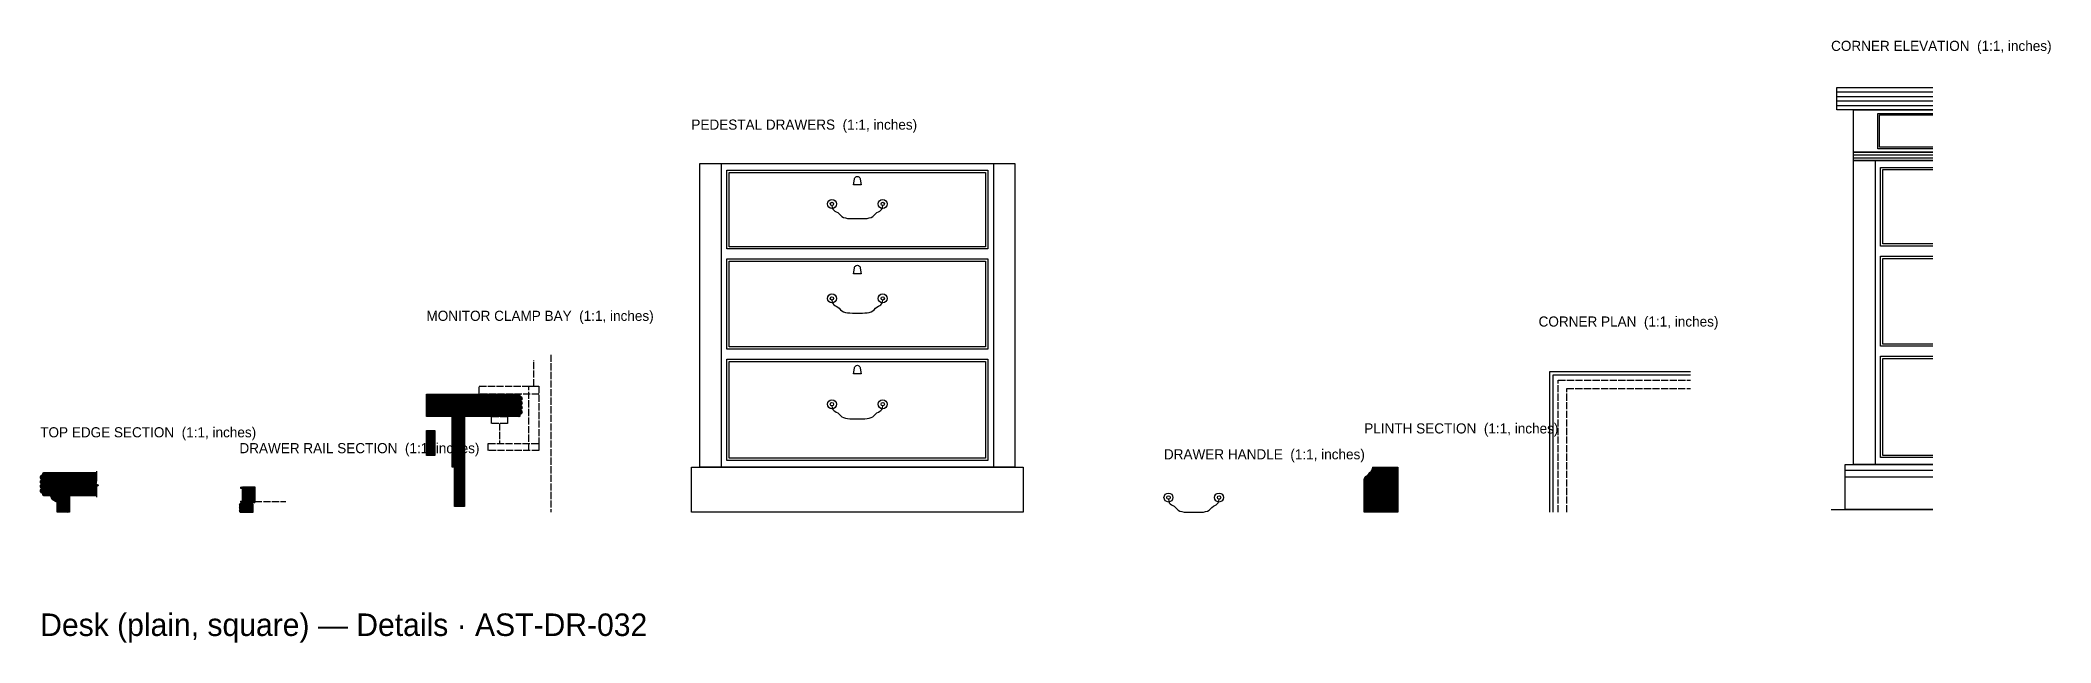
# Model space of a CAD drawing. Header units: inches. Extents: x 0 to 141, y -9 to 33.
import ezdxf

# ---------------------------------------------------------------- set-up
doc = ezdxf.new("R2010")
doc.units = ezdxf.units.IN
doc.header["$MEASUREMENT"] = 0
doc.linetypes.add('DASHED', pattern=[0.6, 0.5, -0.1])
for name, color, linetype in [('Corner elevation', 7, 'Continuous'), ('Corner plan', 7, 'Continuous'), ('Drawer handle', 7, 'Continuous'), ('Drawer rail section', 7, 'Continuous'), ('Drawer rail section hatch', 8, 'Continuous'), ('Monitor clamp bay', 7, 'Continuous'), ('Monitor clamp bay hatch', 8, 'Continuous'), ('Pedestal drawers', 7, 'Continuous'), ('Plinth section', 7, 'Continuous'), ('Plinth section hatch', 8, 'Continuous'), ('Top edge section', 7, 'Continuous'), ('Top edge section hatch', 8, 'Continuous')]:
    doc.layers.add(name, color=color, linetype=linetype)

msp = doc.modelspace()

# ---------------------------------------------------------------- hatches: boundary and pattern name
at = {"layer": 'Drawer rail section hatch'}
h = msp.add_hatch(dxfattribs=at)
h.set_pattern_fill('ANSI31', scale=0.1574803)
h.paths.add_polyline_path([(14.15, 1.77), (15.02, 1.77), (15.02, 0.67), (14.15, 0.67), (14.15, 1.77)])
h = msp.add_hatch(dxfattribs=at)
h.set_pattern_fill('ANSI31', scale=0.1574803)
h.paths.add_polyline_path([(14.04, 0.59), (14.02, 0.59), (14.01, 0.59), (14, 0.58), (13.99, 0.58), (13.98, 0.57), (13.97, 0.56), (13.96, 0.55), (13.95, 0.54), (13.94, 0.53), (13.94, 0.52), (13.94, 0.5), (13.94, 0.49), (13.94, 0.48), (13.94, 0.47), (13.94, 0.45), (13.95, 0.44), (13.96, 0.43), (13.97, 0.42), (13.98, 0.41), (13.99, 0.41), (14, 0.4), (14.01, 0.4), (14.02, 0.39), (14.04, 0.39), (14.02, 0.39), (14.01, 0.39), (14, 0.39), (13.99, 0.38), (13.98, 0.37), (13.97, 0.36), (13.96, 0.36), (13.95, 0.34), (13.94, 0.33), (13.94, 0.32), (13.94, 0.31), (13.94, 0.3), (13.94, 0.28), (13.94, 0.27), (13.94, 0.26), (13.95, 0.25), (13.96, 0.24), (13.97, 0.23), (13.98, 0.22), (13.99, 0.21), (14, 0.2), (14.01, 0.2), (14.02, 0.2), (14.04, 0.2), (14.02, 0.2), (14.01, 0.19), (14, 0.19), (13.99, 0.18), (13.98, 0.18), (13.97, 0.17), (13.96, 0.16), (13.95, 0.15), (13.94, 0.14), (13.94, 0.12), (13.94, 0.11), (13.94, 0.1), (13.94, 0.09), (13.94, 0.07), (13.94, 0.06), (13.95, 0.05), (13.96, 0.04), (13.97, 0.03), (13.98, 0.02), (13.99, 0.01), (14, 0.01), (14.01, 0), (14.02, 0), (14.04, 0), (14.9, 0), (14.9, 0.59), (14.04, 0.59)])
at = {"layer": 'Monitor clamp bay hatch'}
h = msp.add_hatch(dxfattribs=at)
h.set_pattern_fill('ANSI31', scale=0.1574803)
h.paths.add_polyline_path([(27.03, 8.27), (33.56, 8.27), (33.56, 8.11), (33.58, 8.11), (33.6, 8.1), (33.62, 8.1), (33.64, 8.09), (33.66, 8.08), (33.67, 8.06), (33.69, 8.05), (33.7, 8.03), (33.71, 8.01), (33.72, 7.99), (33.72, 7.97), (33.72, 7.95), (33.72, 7.93), (33.72, 7.91), (33.71, 7.89), (33.7, 7.87), (33.69, 7.86), (33.67, 7.84), (33.66, 7.83), (33.64, 7.82), (33.62, 7.81), (33.6, 7.8), (33.58, 7.8), (33.56, 7.8), (33.58, 7.79), (33.6, 7.79), (33.62, 7.78), (33.64, 7.77), (33.66, 7.76), (33.67, 7.75), (33.69, 7.73), (33.7, 7.72), (33.71, 7.7), (33.72, 7.68), (33.72, 7.66), (33.72, 7.64), (33.72, 7.62), (33.72, 7.6), (33.71, 7.58), (33.7, 7.56), (33.69, 7.54), (33.67, 7.53), (33.66, 7.51), (33.64, 7.5), (33.62, 7.49), (33.6, 7.49), (33.58, 7.48), (33.56, 7.48), (33.58, 7.48), (33.6, 7.47), (33.62, 7.47), (33.64, 7.46), (33.66, 7.45), (33.67, 7.43), (33.69, 7.42), (33.7, 7.4), (33.71, 7.38), (33.72, 7.36), (33.72, 7.34), (33.72, 7.32), (33.72, 7.3), (33.72, 7.28), (33.71, 7.26), (33.7, 7.24), (33.69, 7.23), (33.67, 7.21), (33.66, 7.2), (33.64, 7.19), (33.62, 7.18), (33.6, 7.17), (33.58, 7.17), (33.56, 7.17), (33.58, 7.16), (33.6, 7.16), (33.62, 7.15), (33.64, 7.14), (33.66, 7.13), (33.67, 7.12), (33.69, 7.1), (33.7, 7.09), (33.71, 7.07), (33.72, 7.05), (33.72, 7.03), (33.72, 7.01), (33.72, 6.99), (33.72, 6.97), (33.71, 6.95), (33.7, 6.93), (33.69, 6.91), (33.67, 6.9), (33.66, 6.88), (33.64, 6.87), (33.62, 6.86), (33.6, 6.86), (33.58, 6.85), (33.56, 6.85), (33.56, 6.69), (27.03, 6.69), (27.03, 8.27)])
h = msp.add_hatch(dxfattribs=at)
h.set_pattern_fill('ANSI31', scale=0.1574803)
h.paths.add_polyline_path([(27.03, 5.71), (27.62, 5.71), (27.62, 3.98), (27.03, 3.98), (27.03, 5.71)])
h = msp.add_hatch(dxfattribs=at)
h.set_pattern_fill('ANSI31', scale=0.1574803)
h.paths.add_polyline_path([(28.84, 6.69), (29.7, 6.69), (29.7, 3.15), (28.84, 3.15), (28.84, 6.69)])
h = msp.add_hatch(dxfattribs=at)
h.set_pattern_fill('ANSI31', scale=0.1574803)
h.paths.add_polyline_path([(29, 3.15), (29.7, 3.15), (29.7, 0.39), (29, 0.39), (29, 3.15)])
at = {"layer": 'Plinth section hatch'}
h = msp.add_hatch(dxfattribs=at)
h.set_pattern_fill('ANSI31', scale=0.1574803)
h.paths.add_polyline_path([(93.25, 3.15), (95.02, 3.15), (95.02, 0), (92.66, 0), (92.66, 2.28), (92.67, 2.36), (92.7, 2.42), (92.79, 2.51), (92.89, 2.58), (92.97, 2.68), (93.05, 2.77), (93.14, 2.85), (93.22, 2.97), (93.24, 3.05), (93.25, 3.15)])
at = {"layer": 'Top edge section hatch'}
h = msp.add_hatch(dxfattribs=at)
h.set_pattern_fill('ANSI31', scale=0.15748)
h.paths.add_polyline_path([(3.94, 2.76), (0.24, 2.76), (0.2, 2.75), (0.18, 2.74), (0.16, 2.71), (0.16, 2.68), (0.16, 2.6), (0.14, 2.6), (0.12, 2.59), (0.1, 2.59), (0.08, 2.58), (0.06, 2.57), (0.05, 2.55), (0.03, 2.54), (0.02, 2.52), (0.01, 2.5), (0.01, 2.48), (0, 2.46), (0, 2.44), (0, 2.42), (0.01, 2.4), (0.01, 2.38), (0.02, 2.36), (0.03, 2.35), (0.05, 2.33), (0.06, 2.32), (0.08, 2.3), (0.1, 2.3), (0.12, 2.29), (0.14, 2.28), (0.16, 2.28), (0.14, 2.28), (0.12, 2.28), (0.1, 2.27), (0.08, 2.26), (0.06, 2.25), (0.05, 2.24), (0.03, 2.22), (0.02, 2.2), (0.01, 2.19), (0.01, 2.17), (0, 2.15), (0, 2.13), (0, 2.11), (0.01, 2.09), (0.01, 2.07), (0.02, 2.05), (0.03, 2.03), (0.05, 2.01), (0.06, 2), (0.08, 1.99), (0.1, 1.98), (0.12, 1.97), (0.14, 1.97), (0.16, 1.97), (0.14, 1.97), (0.12, 1.96), (0.1, 1.96), (0.08, 1.95), (0.06, 1.94), (0.05, 1.92), (0.03, 1.91), (0.02, 1.89), (0.01, 1.87), (0.01, 1.85), (0, 1.83), (0, 1.81), (0, 1.79), (0.01, 1.77), (0.01, 1.75), (0.02, 1.73), (0.03, 1.72), (0.05, 1.7), (0.06, 1.69), (0.08, 1.67), (0.1, 1.67), (0.12, 1.66), (0.14, 1.65), (0.16, 1.65), (0.14, 1.65), (0.12, 1.65), (0.1, 1.64), (0.08, 1.63), (0.06, 1.62), (0.05, 1.61), (0.03, 1.59), (0.02, 1.57), (0.01, 1.56), (0.01, 1.54), (0, 1.52), (0, 1.5), (0, 1.48), (0.01, 1.46), (0.01, 1.44), (0.02, 1.42), (0.03, 1.4), (0.05, 1.38), (0.06, 1.37), (0.08, 1.36), (0.1, 1.35), (0.12, 1.34), (0.14, 1.34), (0.16, 1.34), (0.16, 1.26), (0.16, 1.23), (0.18, 1.2), (0.2, 1.19), (0.24, 1.18), (3.94, 1.18)])
h = msp.add_hatch(dxfattribs=at)
h.set_pattern_fill('ANSI31', scale=0.15748)
h.paths.add_polyline_path([(0.71, 1.18), (1.18, 1.18), (1.18, 0.71), (1.02, 0.77), (0.89, 0.87), (0.78, 1), (0.71, 1.18)])
h = msp.add_hatch(dxfattribs=at)
h.set_pattern_fill('ANSI31', scale=0.15748)
h.paths.add_polyline_path([(1.18, 1.18), (2.05, 1.18), (2.05, 0), (1.18, 0), (1.18, 1.18)])

# ---------------------------------------------------------------- linework, layer by layer
at = {"layer": 'Corner elevation'}
msp.add_line((125.33, 0.2), (132.46, 0.2), dxfattribs=at)
for points in [[(125.73, 29.72), (132.46, 29.72)], [(132.46, 28.15), (125.73, 28.15), (125.73, 29.72)], [(125.73, 29.41), (132.46, 29.41)], [(125.73, 29.09), (132.46, 29.09)], [(125.73, 28.78), (132.46, 28.78)], [(125.73, 28.46), (132.46, 28.46)], [(126.91, 28.15), (132.46, 28.15)], [(132.46, 25.2), (126.91, 25.2), (126.91, 28.15)], [(128.6, 27.91), (132.46, 27.91)], [(132.46, 25.43), (128.6, 25.43), (128.6, 27.91)], [(128.72, 27.8), (132.46, 27.8)], [(132.46, 25.55), (128.72, 25.55), (128.72, 27.8)], [(126.91, 25.2), (132.46, 25.2)], [(132.46, 24.61), (126.91, 24.61), (126.91, 25.2)], [(126.91, 25), (132.46, 25)], [(126.91, 24.8), (132.46, 24.8)], [(126.91, 24.61), (132.46, 24.61)], [(132.46, 3.35), (126.91, 3.35), (126.91, 24.61)], [(128.41, 24.61), (128.41, 3.35)], [(128.8, 24.13), (132.46, 24.13)], [(132.46, 18.62), (128.8, 18.62), (128.8, 24.13)], [(128.96, 23.98), (132.46, 23.98)], [(132.46, 18.78), (128.96, 18.78), (128.96, 23.98)], [(128.8, 17.91), (132.46, 17.91)], [(132.46, 11.61), (128.8, 11.61), (128.8, 17.91)], [(128.96, 17.76), (132.46, 17.76)], [(132.46, 11.77), (128.96, 11.77), (128.96, 17.76)], [(128.8, 10.91), (132.46, 10.91)], [(132.46, 3.82), (128.8, 3.82), (128.8, 10.91)], [(128.96, 10.75), (132.46, 10.75)], [(132.46, 3.98), (128.96, 3.98), (128.96, 10.75)], [(126.32, 3.35), (132.46, 3.35)], [(132.46, 0.2), (126.32, 0.2), (126.32, 3.35)], [(126.32, 2.95), (132.46, 2.95)], [(126.32, 2.48), (132.46, 2.48)]]:
    msp.add_lwpolyline(points, dxfattribs=at)
at = {"layer": 'Corner plan'}
for points in [[(105.65, 9.84), (115.49, 9.84)], [(105.65, 0), (105.65, 9.84)], [(105.89, 9.61), (115.49, 9.61)], [(105.89, 0), (105.89, 9.61)]]:
    msp.add_lwpolyline(points, dxfattribs=at)
at = {"layer": 'Corner plan', "linetype": 'DASHED'}
for points in [[(106.24, 9.25), (115.49, 9.25)], [(106.24, 0), (106.24, 9.25)], [(106.83, 8.66), (115.49, 8.66)], [(106.83, 0), (106.83, 8.66)]]:
    msp.add_lwpolyline(points, dxfattribs=at)
at = {"layer": 'Drawer handle'}
for centre, radius in [((78.96, 1.03), 0.315), ((78.96, 1.03), 0.118), ((82.5, 1.03), 0.315), ((82.5, 1.03), 0.118)]:
    msp.add_circle(centre, radius, dxfattribs=at)
for points in [[(78.96, 0.91), (78.96, 0.47), (79.31, 0.55), (79.55, 0.24)], [(81.91, 0.24), (82.15, 0.55), (82.5, 0.47), (82.5, 0.91)]]:
    msp.add_open_spline(points, degree=3, dxfattribs=at)
msp.add_open_spline([(79.55, 0.24), (79.78, -0.04), (80.26, 0), (80.73, 0), (81.2, 0), (81.67, -0.04), (81.91, 0.24)], degree=3, knots=[0, 0, 0, 0, 1, 1, 1, 2, 2, 2, 2], dxfattribs=at)
at = {"layer": 'Drawer rail section'}
for points in [[(14.15, 1.77), (15.02, 1.77), (15.02, 0.67), (14.15, 0.67), (14.15, 1.77)], [(14.04, 0), (14.9, 0), (14.9, 0.59), (14.04, 0.59)]]:
    msp.add_lwpolyline(points, dxfattribs=at)
at = {"layer": 'Drawer rail section', "linetype": 'DASHED'}
msp.add_lwpolyline([(15.02, 0.75), (17.19, 0.75)], dxfattribs=at)
at = {"layer": 'Drawer rail section'}
for centre in [(14.09, 1.71), (14.09, 0.73)]:
    msp.add_circle(centre, 0.0591, dxfattribs=at)
for points in [[(14.04, 0.59), (14.02, 0.59), (14, 0.59), (13.99, 0.58), (13.97, 0.57), (13.96, 0.56), (13.95, 0.54), (13.94, 0.53), (13.94, 0.51), (13.94, 0.49), (13.94, 0.47), (13.94, 0.46), (13.95, 0.44), (13.96, 0.43), (13.97, 0.42), (13.99, 0.41), (14, 0.4), (14.02, 0.39), (14.04, 0.39)], [(14.04, 0.39), (14.02, 0.39), (14, 0.39), (13.99, 0.38), (13.97, 0.37), (13.96, 0.36), (13.95, 0.34), (13.94, 0.33), (13.94, 0.31), (13.94, 0.3), (13.94, 0.28), (13.94, 0.26), (13.95, 0.25), (13.96, 0.23), (13.97, 0.22), (13.99, 0.21), (14, 0.2), (14.02, 0.2), (14.04, 0.2)], [(14.04, 0.2), (14.02, 0.2), (14, 0.19), (13.99, 0.18), (13.97, 0.18), (13.96, 0.16), (13.95, 0.15), (13.94, 0.13), (13.94, 0.12), (13.94, 0.1), (13.94, 0.08), (13.94, 0.06), (13.95, 0.05), (13.96, 0.03), (13.97, 0.02), (13.99, 0.01), (14, 0), (14.02, 0), (14.04, 0)]]:
    msp.add_open_spline(points, degree=3, knots=[0, 0, 0, 0, 1, 1, 1, 2, 2, 2, 3, 3, 3, 4, 4, 4, 5, 5, 5, 6, 6, 6, 6], dxfattribs=at)
at = {"layer": 'Monitor clamp bay', "linetype": 'DASHED'}
for p, q in [((34.55, 8.82), (34.55, 10.63)), ((35.73, 11.02), (35.73, 0)), ((32.15, 6.22), (32.15, 4.8))]:
    msp.add_line(p, q, dxfattribs=at)
for points in [[(30.73, 8.82), (34.9, 8.82), (34.9, 8.27), (30.73, 8.27), (30.73, 8.82)], [(34.19, 8.82), (34.9, 8.82), (34.9, 4.33), (34.19, 4.33), (34.19, 8.82)], [(31.59, 6.69), (32.7, 6.69), (32.7, 6.22), (31.59, 6.22), (31.59, 6.69)], [(31.36, 4.8), (34.9, 4.8), (34.9, 4.33), (31.36, 4.33), (31.36, 4.8)]]:
    msp.add_lwpolyline(points, dxfattribs=at)
at = {"layer": 'Monitor clamp bay'}
for points in [[(27.03, 8.27), (33.56, 8.27), (33.56, 8.11)], [(33.56, 6.85), (33.56, 6.69), (27.03, 6.69), (27.03, 8.27)], [(27.03, 5.71), (27.62, 5.71), (27.62, 3.98), (27.03, 3.98), (27.03, 5.71)], [(28.84, 6.69), (29.7, 6.69), (29.7, 3.15), (28.84, 3.15), (28.84, 6.69)], [(29, 3.15), (29.7, 3.15), (29.7, 0.39), (29, 0.39), (29, 3.15)]]:
    msp.add_lwpolyline(points, dxfattribs=at)
for points in [[(33.56, 8.11), (33.59, 8.11), (33.62, 8.1), (33.64, 8.09), (33.67, 8.08), (33.69, 8.06), (33.7, 8.03), (33.71, 8.01), (33.72, 7.98), (33.72, 7.95), (33.72, 7.93), (33.71, 7.9), (33.7, 7.87), (33.69, 7.85), (33.67, 7.83), (33.64, 7.82), (33.62, 7.8), (33.59, 7.8), (33.56, 7.8)], [(33.56, 7.8), (33.59, 7.8), (33.62, 7.79), (33.64, 7.77), (33.67, 7.76), (33.69, 7.74), (33.7, 7.72), (33.71, 7.69), (33.72, 7.67), (33.72, 7.64), (33.72, 7.61), (33.71, 7.58), (33.7, 7.56), (33.69, 7.54), (33.67, 7.52), (33.64, 7.5), (33.62, 7.49), (33.59, 7.48), (33.56, 7.48)], [(33.56, 7.48), (33.59, 7.48), (33.62, 7.47), (33.64, 7.46), (33.67, 7.45), (33.69, 7.43), (33.7, 7.4), (33.71, 7.38), (33.72, 7.35), (33.72, 7.32), (33.72, 7.3), (33.71, 7.27), (33.7, 7.24), (33.69, 7.22), (33.67, 7.2), (33.64, 7.19), (33.62, 7.17), (33.59, 7.17), (33.56, 7.17)], [(33.56, 7.17), (33.59, 7.17), (33.62, 7.16), (33.64, 7.14), (33.67, 7.13), (33.69, 7.11), (33.7, 7.09), (33.71, 7.06), (33.72, 7.04), (33.72, 7.01), (33.72, 6.98), (33.71, 6.95), (33.7, 6.93), (33.69, 6.91), (33.67, 6.89), (33.64, 6.87), (33.62, 6.86), (33.59, 6.85), (33.56, 6.85)]]:
    msp.add_open_spline(points, degree=3, knots=[0, 0, 0, 0, 1, 1, 1, 2, 2, 2, 3, 3, 3, 4, 4, 4, 5, 5, 5, 6, 6, 6, 6], dxfattribs=at)
at = {"layer": 'Pedestal drawers'}
for p, q in [((47.66, 24.41), (47.66, 3.15)), ((66.71, 24.41), (66.71, 3.15))]:
    msp.add_line(p, q, dxfattribs=at)
for points in [[(46.16, 24.41), (68.21, 24.41), (68.21, 3.15), (46.16, 3.15), (46.16, 24.41)], [(48.05, 23.94), (66.32, 23.94), (66.32, 18.43), (48.05, 18.43), (48.05, 23.94)], [(48.21, 23.78), (66.16, 23.78), (66.16, 18.58), (48.21, 18.58), (48.21, 23.78)], [(57.38, 23.31), (57.46, 22.91), (56.91, 22.91), (56.99, 23.31)], [(48.05, 17.72), (66.32, 17.72), (66.32, 11.42), (48.05, 11.42), (48.05, 17.72)], [(48.21, 17.56), (66.16, 17.56), (66.16, 11.57), (48.21, 11.57), (48.21, 17.56)], [(57.38, 17.09), (57.46, 16.69), (56.91, 16.69), (56.99, 17.09)], [(48.05, 10.71), (66.32, 10.71), (66.32, 3.62), (48.05, 3.62), (48.05, 10.71)], [(48.21, 10.55), (66.16, 10.55), (66.16, 3.78), (48.21, 3.78), (48.21, 10.55)], [(57.38, 10.08), (57.46, 9.69), (56.91, 9.69), (56.99, 10.08)], [(45.57, 3.15), (68.8, 3.15), (68.8, 0), (45.57, 0), (45.57, 3.15)]]:
    msp.add_lwpolyline(points, dxfattribs=at)
for centre, radius in [((55.41, 21.57), 0.315), ((55.41, 21.57), 0.118), ((58.96, 21.57), 0.315), ((58.96, 21.57), 0.118), ((55.41, 14.96), 0.315), ((55.41, 14.96), 0.118), ((58.96, 14.96), 0.315), ((58.96, 14.96), 0.118), ((55.41, 7.56), 0.315), ((55.41, 7.56), 0.118), ((58.96, 7.56), 0.315), ((58.96, 7.56), 0.118)]:
    msp.add_circle(centre, radius, dxfattribs=at)
for points, knots in [([(56.99, 23.31), (56.99, 23.34), (57, 23.38), (57.01, 23.41), (57.03, 23.44), (57.06, 23.46), (57.09, 23.48), (57.12, 23.49), (57.15, 23.5), (57.19, 23.5), (57.22, 23.5), (57.25, 23.49), (57.28, 23.48), (57.31, 23.46), (57.34, 23.44), (57.36, 23.41), (57.37, 23.38), (57.38, 23.34), (57.38, 23.31)], [0, 0, 0, 0, 1, 1, 1, 2, 2, 2, 3, 3, 3, 4, 4, 4, 5, 5, 5, 6, 6, 6, 6]), ([(56, 20.79), (56.24, 20.51), (56.71, 20.55), (57.19, 20.55), (57.66, 20.55), (58.13, 20.51), (58.37, 20.79)], [0, 0, 0, 0, 1, 1, 1, 2, 2, 2, 2]), ([(56.99, 17.09), (56.99, 17.12), (57, 17.16), (57.01, 17.19), (57.03, 17.21), (57.06, 17.24), (57.09, 17.26), (57.12, 17.27), (57.15, 17.28), (57.19, 17.28), (57.22, 17.28), (57.25, 17.27), (57.28, 17.26), (57.31, 17.24), (57.34, 17.21), (57.36, 17.19), (57.37, 17.16), (57.38, 17.12), (57.38, 17.09)], [0, 0, 0, 0, 1, 1, 1, 2, 2, 2, 3, 3, 3, 4, 4, 4, 5, 5, 5, 6, 6, 6, 6]), ([(56, 14.17), (56.24, 13.9), (56.71, 13.94), (57.19, 13.94), (57.66, 13.94), (58.13, 13.9), (58.37, 14.17)], [0, 0, 0, 0, 1, 1, 1, 2, 2, 2, 2]), ([(56.99, 10.08), (56.99, 10.11), (57, 10.15), (57.01, 10.18), (57.03, 10.21), (57.06, 10.23), (57.09, 10.25), (57.12, 10.27), (57.15, 10.28), (57.19, 10.28), (57.22, 10.28), (57.25, 10.27), (57.28, 10.25), (57.31, 10.23), (57.34, 10.21), (57.36, 10.18), (57.37, 10.15), (57.38, 10.11), (57.38, 10.08)], [0, 0, 0, 0, 1, 1, 1, 2, 2, 2, 3, 3, 3, 4, 4, 4, 5, 5, 5, 6, 6, 6, 6]), ([(56, 6.77), (56.24, 6.5), (56.71, 6.54), (57.19, 6.54), (57.66, 6.54), (58.13, 6.5), (58.37, 6.77)], [0, 0, 0, 0, 1, 1, 1, 2, 2, 2, 2])]:
    msp.add_open_spline(points, degree=3, knots=knots, dxfattribs=at)
for points in [[(55.41, 21.46), (55.41, 21.02), (55.77, 21.1), (56, 20.79)], [(58.37, 20.79), (58.6, 21.1), (58.96, 21.02), (58.96, 21.46)], [(55.41, 14.84), (55.41, 14.41), (55.77, 14.49), (56, 14.17)], [(58.37, 14.17), (58.6, 14.49), (58.96, 14.41), (58.96, 14.84)], [(55.41, 7.44), (55.41, 7.01), (55.77, 7.09), (56, 6.77)], [(58.37, 6.77), (58.6, 7.09), (58.96, 7.01), (58.96, 7.44)]]:
    msp.add_open_spline(points, degree=3, dxfattribs=at)
at = {"layer": 'Plinth section'}
msp.add_lwpolyline([(93.25, 3.15), (95.02, 3.15), (95.02, 0), (92.66, 0), (92.66, 2.28)], dxfattribs=at)
msp.add_open_spline([(92.66, 2.28), (92.66, 2.52), (92.89, 2.52), (92.97, 2.68), (93.05, 2.83), (93.25, 2.83), (93.25, 3.15)], degree=3, knots=[0, 0, 0, 0, 1, 1, 1, 2, 2, 2, 2], dxfattribs=at)
at = {"layer": 'Top edge section'}
for points in [[(3.94, 2.87), (3.94, 2.17), (3.78, 2.05), (4.09, 1.89), (3.94, 1.77), (3.94, 1.06)], [(0.16, 2.68), (0.16, 2.6)], [(3.94, 2.76), (0.24, 2.76)], [(0.16, 1.34), (0.16, 1.26)], [(0.24, 1.18), (3.94, 1.18)], [(0.71, 1.18), (1.18, 1.18), (1.18, 0.71)], [(1.18, 1.18), (2.05, 1.18), (2.05, 0), (1.18, 0), (1.18, 1.18)]]:
    msp.add_lwpolyline(points, dxfattribs=at)
for points in [[(0.16, 2.6), (0.13, 2.6), (0.1, 2.59), (0.08, 2.58), (0.05, 2.56), (0.03, 2.54), (0.02, 2.52), (0.01, 2.5), (0, 2.47), (0, 2.44), (0, 2.41), (0.01, 2.39), (0.02, 2.36), (0.03, 2.34), (0.05, 2.32), (0.08, 2.3), (0.1, 2.29), (0.13, 2.28), (0.16, 2.28)], [(0.16, 2.28), (0.13, 2.28), (0.1, 2.28), (0.08, 2.26), (0.05, 2.25), (0.03, 2.23), (0.02, 2.2), (0.01, 2.18), (0, 2.15), (0, 2.13), (0, 2.1), (0.01, 2.07), (0.02, 2.05), (0.03, 2.02), (0.05, 2), (0.08, 1.99), (0.1, 1.98), (0.13, 1.97), (0.16, 1.97)], [(0.16, 1.97), (0.13, 1.97), (0.1, 1.96), (0.08, 1.95), (0.05, 1.93), (0.03, 1.91), (0.02, 1.89), (0.01, 1.87), (0, 1.84), (0, 1.81), (0, 1.78), (0.01, 1.76), (0.02, 1.73), (0.03, 1.71), (0.05, 1.69), (0.08, 1.67), (0.1, 1.66), (0.13, 1.65), (0.16, 1.65)], [(0.16, 1.65), (0.13, 1.65), (0.1, 1.65), (0.08, 1.63), (0.05, 1.62), (0.03, 1.6), (0.02, 1.57), (0.01, 1.55), (0, 1.52), (0, 1.5), (0, 1.47), (0.01, 1.44), (0.02, 1.42), (0.03, 1.39), (0.05, 1.37), (0.08, 1.36), (0.1, 1.35), (0.13, 1.34), (0.16, 1.34)]]:
    msp.add_open_spline(points, degree=3, knots=[0, 0, 0, 0, 1, 1, 1, 2, 2, 2, 3, 3, 3, 4, 4, 4, 5, 5, 5, 6, 6, 6, 6], dxfattribs=at)
for points in [[(0.24, 2.76), (0.18, 2.76), (0.16, 2.73), (0.16, 2.68)], [(0.16, 1.26), (0.16, 1.21), (0.18, 1.18), (0.24, 1.18)], [(1.18, 0.71), (0.94, 0.76), (0.79, 0.92), (0.71, 1.18)]]:
    msp.add_open_spline(points, degree=3, dxfattribs=at)

# ---------------------------------------------------------------- texts
at = {"layer": 'LABELS'}
for s, height, p in [('CORNER ELEVATION  (1:1, inches)', 0.7087, (125.33, 32.28)), ('PEDESTAL DRAWERS  (1:1, inches)', 0.7087, (45.57, 26.77)), ('MONITOR CLAMP BAY  (1:1, inches)', 0.7087, (27.03, 13.39)), ('CORNER PLAN  (1:1, inches)', 0.7087, (104.86, 12.99)), ('TOP EDGE SECTION  (1:1, inches)', 0.7087, (0, 5.24)), ('PLINTH SECTION  (1:1, inches)', 0.7087, (92.66, 5.51)), ('DRAWER RAIL SECTION  (1:1, inches)', 0.7087, (13.94, 4.13)), ('DRAWER HANDLE  (1:1, inches)', 0.7087, (78.64, 3.7)), ('Desk (plain, square) — Details · AST-DR-032', 1.5748, (0, -8.66))]:
    msp.add_text(s, height=height, dxfattribs=at).set_placement(p)

doc.saveas('drawing.dxf')
